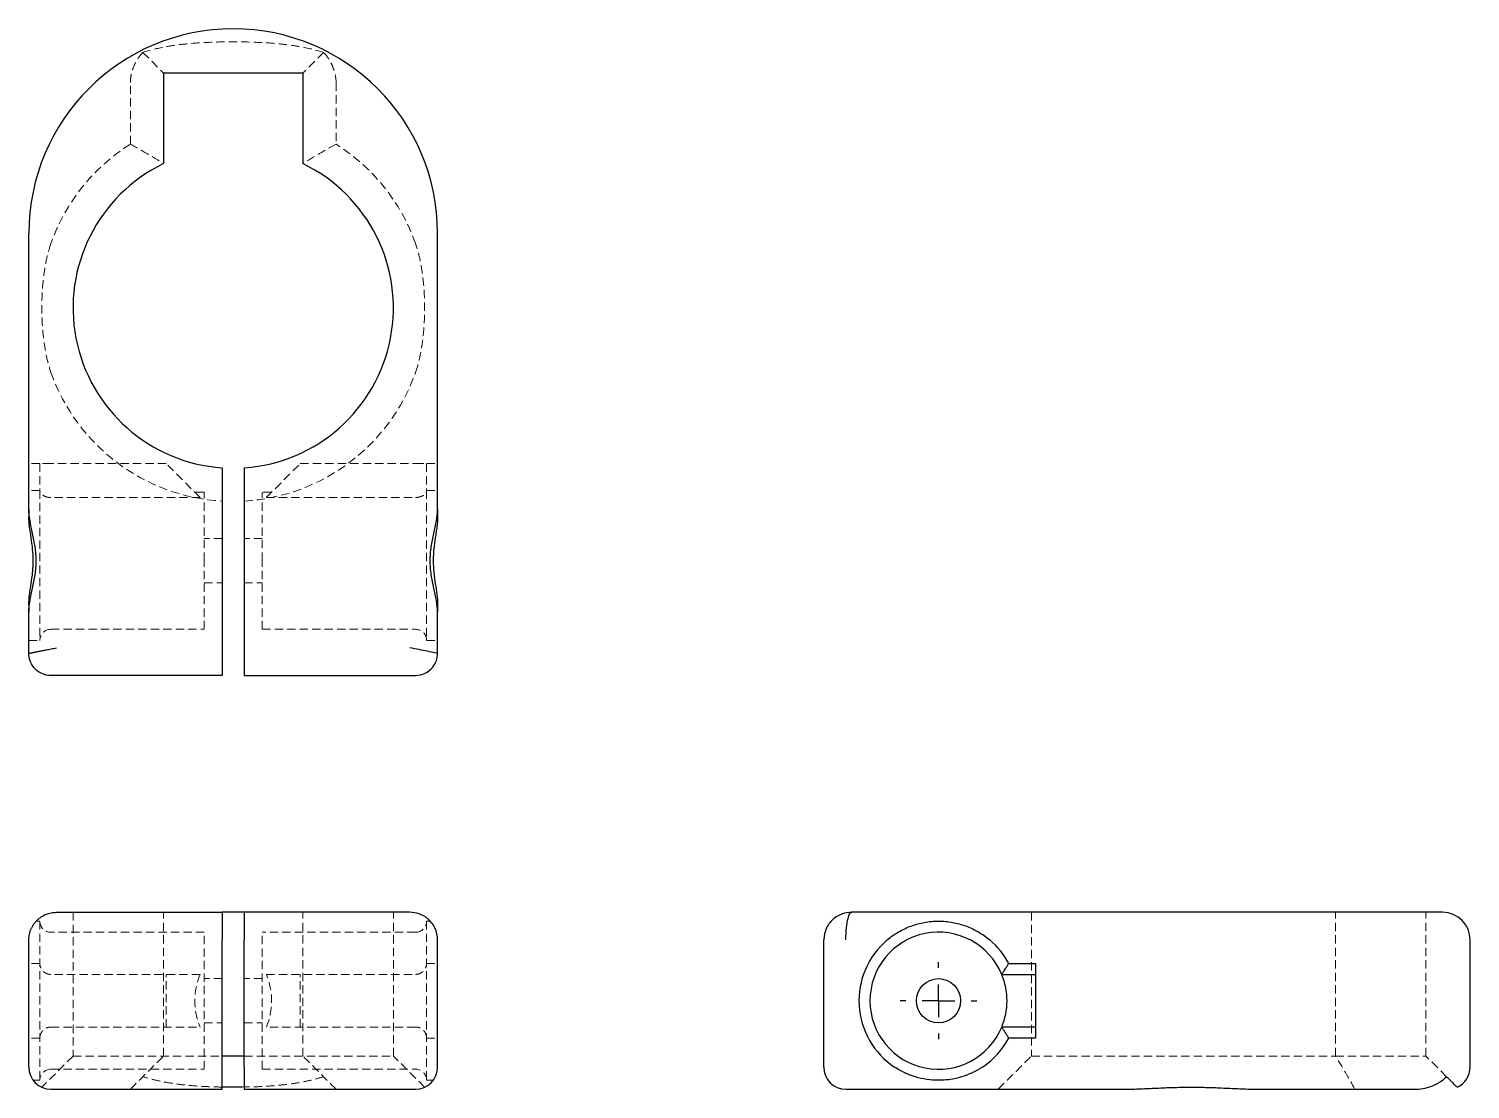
# Model space of a CAD drawing. Header units: millimetres. Extents: x 52 to 272, y 45 to 207.
import ezdxf

# ---------------------------------------------------------------- set-up
doc = ezdxf.new("R2010")
doc.units = ezdxf.units.MM
doc.linetypes.add('HIDDEN', pattern=[1.905, 1.27, -0.635])
doc.layers.add('10', color=7, linetype='Continuous')

# ---------------------------------------------------------------- blocks, each defined once
blk = doc.blocks.new('SW_CENTERMARKSYMBOL_0')
at = {"layer": '10', "color": 0}
for p, q in [((0, 5), (0, 5.87)), ((0, 0), (0, 2.5)), ((-5, 0), (-5.87, 0)), ((0, 0), (-2.5, 0)), ((0, 0), (0, -2.5)), ((0, 0), (2.5, 0)), ((5, 0), (5.87, 0)), ((0, -5), (0, -5.87))]:
    blk.add_line(p, q, dxfattribs=at)

msp = doc.modelspace()

# ---------------------------------------------------------------- linework, layer by layer
at = {"color": 7, "linetype": 'HIDDEN', "lineweight": 18}
for p, q in [((69.22, 203.07), (72.37, 199.92)), ((96.78, 203.07), (93.63, 199.92)), ((67.31, 189.08), (67.31, 198.44)), ((98.69, 198.44), (98.69, 189.08)), ((53.51, 140.38), (51.83, 140.38)), ((55.19, 140.38), (53.51, 140.38)), ((53.51, 140.38), (53.51, 136.28)), ((72.78, 140.38), (55.19, 140.38)), ((77.95, 135.21), (72.78, 140.38)), ((88.05, 135.21), (93.22, 140.38)), ((93.22, 140.38), (110.81, 140.38)), ((110.81, 140.38), (112.49, 140.38)), ((112.49, 140.38), (112.49, 136.28)), ((112.49, 140.38), (114.17, 140.38)), ((53.51, 136.28), (51.83, 136.28)), ((53.51, 136.28), (53.51, 113.43)), ((77.95, 135.21), (55.19, 135.21)), ((78.58, 136.01), (77.15, 136.01)), ((78.58, 125.57), (78.58, 136.01)), ((87.42, 125.57), (87.42, 136.01)), ((88.85, 136.01), (87.42, 136.01)), ((88.05, 135.21), (110.81, 135.21)), ((112.49, 136.28), (112.49, 113.43)), ((112.49, 136.28), (114.17, 136.28)), ((81.31, 128.94), (78.58, 128.94)), ((87.42, 128.94), (84.69, 128.94)), ((78.58, 115.12), (78.58, 125.57)), ((87.42, 115.12), (87.42, 125.57)), ((78.58, 122.2), (81.31, 122.2)), ((84.69, 122.2), (87.42, 122.2)), ((55.19, 115.12), (78.58, 115.12)), ((87.42, 115.12), (110.81, 115.12)), ((51.83, 113.43), (53.51, 113.43)), ((112.49, 113.43), (114.17, 113.43)), ((53.51, 70.62), (52.94, 70.62)), ((53.51, 70.62), (53.51, 46.36)), ((58.57, 71.97), (58.57, 50.06)), ((72.37, 50.06), (72.37, 71.97)), ((93.63, 50.06), (93.63, 71.97)), ((107.43, 50.06), (107.43, 71.97)), ((112.49, 70.62), (112.49, 46.36)), ((113.06, 70.62), (112.49, 70.62)), ((204.74, 71.97), (204.74, 50.06)), ((251.11, 50.06), (251.11, 71.97)), ((264.92, 50.06), (264.92, 71.97)), ((78.58, 68.94), (55.19, 68.94)), ((78.58, 48.04), (78.58, 68.94)), ((87.42, 48.04), (87.42, 68.94)), ((110.81, 68.94), (87.42, 68.94)), ((53.51, 64.19), (51.83, 64.19)), ((112.49, 64.19), (114.17, 64.19)), ((77.95, 62.5), (55.19, 62.5)), ((72.78, 54.48), (72.78, 62.5)), ((81.31, 61.86), (78.58, 61.86)), ((87.42, 61.86), (84.69, 61.86)), ((88.05, 62.5), (110.81, 62.5)), ((93.22, 54.48), (93.22, 62.5)), ((78.58, 55.12), (81.31, 55.12)), ((84.69, 55.12), (87.42, 55.12)), ((53.51, 52.79), (51.83, 52.79)), ((55.19, 54.48), (77.95, 54.48)), ((110.81, 54.48), (88.05, 54.48)), ((112.49, 52.79), (114.17, 52.79)), ((58.57, 50.06), (53.81, 45.31)), ((58.57, 50.06), (81.31, 50.06)), ((84.69, 50.06), (107.43, 50.06)), ((112.19, 45.31), (107.43, 50.06)), ((204.74, 50.06), (251.11, 50.06)), ((251.11, 50.06), (264.92, 50.06)), ((268.07, 46.91), (264.92, 50.06)), ((52.48, 46.36), (53.51, 46.36)), ((55.19, 48.04), (78.58, 48.04)), ((87.42, 48.04), (110.81, 48.04)), ((112.49, 46.36), (113.52, 46.36))]:
    msp.add_line(p, q, dxfattribs=at)
at = {"color": 7, "linetype": 'Continuous', "lineweight": 25}
for p, q in [((72.37, 199.92), (72.37, 186.11)), ((93.63, 199.92), (72.37, 199.92)), ((93.63, 199.92), (93.63, 186.11)), ((51.83, 133.4), (51.83, 175.49)), ((114.17, 133.4), (114.17, 175.49)), ((81.31, 139.74), (81.31, 112.3)), ((84.69, 139.74), (84.69, 112.3)), ((51.83, 133.4), (51.83, 132.27)), ((114.17, 133.4), (114.17, 132.27)), ((51.83, 118.86), (51.83, 117.74)), ((114.17, 118.86), (114.17, 117.74)), ((51.83, 111.45), (51.83, 117.74)), ((114.17, 111.45), (114.17, 117.74)), ((81.31, 112.3), (81.31, 108.08)), ((84.69, 112.3), (84.69, 108.08)), ((81.31, 108.08), (55.2, 108.08)), ((84.69, 108.08), (110.8, 108.08)), ((56.04, 71.97), (81.31, 71.97)), ((81.31, 71.97), (81.31, 67.76)), ((84.69, 71.97), (81.31, 71.97)), ((84.69, 71.97), (84.69, 67.76)), ((109.96, 71.97), (84.69, 71.97)), ((240.49, 71.97), (177.3, 71.97)), ((267.45, 71.97), (240.49, 71.97)), ((51.83, 48.38), (51.83, 67.76)), ((81.31, 48.38), (81.31, 67.76)), ((84.69, 48.38), (84.69, 67.76)), ((114.17, 48.38), (114.17, 67.76)), ((173.08, 48.38), (173.08, 67.76)), ((271.66, 48.38), (271.66, 67.76)), ((201.28, 64.19), (205.38, 64.19)), ((205.38, 64.19), (205.38, 52.79)), ((200.21, 62.5), (205.38, 62.5)), ((205.38, 54.48), (200.21, 54.48)), ((205.38, 52.79), (201.28, 52.79)), ((84.69, 50.06), (81.31, 50.06)), ((81.31, 45.01), (81.31, 48.38)), ((84.69, 48.38), (84.69, 45.01)), ((55.2, 45.01), (81.31, 45.01)), ((84.69, 45.01), (110.8, 45.01)), ((176.45, 45.01), (219.29, 45.01)), ((238.94, 45.01), (240.49, 45.01)), ((240.49, 45.01), (263.44, 45.01))]:
    msp.add_line(p, q, dxfattribs=at)
at = {"color": 7, "linetype": 'Continuous', "lineweight": 25, "flags": 128}
msp.add_lwpolyline([(175.86, 71.72), (175.38, 71.51), (174.95, 71.26)], dxfattribs=at)
at = {"color": 7, "linetype": 'HIDDEN', "lineweight": 18, "flags": 128}
for points in [[(198.4, 67.76), (197.66, 68.33), (196.97, 68.79)], [(196.17, 47.73), (196.73, 48.04), (197.27, 48.38)]]:
    msp.add_lwpolyline(points, dxfattribs=at)
at = {"color": 7, "linetype": 'Continuous', "lineweight": 25}
msp.add_circle((190.57, 58.49), 3.37, dxfattribs=at)
for centre, radius, start, end in [((83, 175.49), 31.17, 0, 180), ((83, 164.11), 24.43, 115.7963, 266.0454), ((83, 164.11), 24.43, 273.9546, 64.2037), ((267.45, 67.76), 4.21, 0, 90), ((190.57, 58.49), 10.45, 22.5862, 337.4138), ((190.57, 58.49), 12.13, 130.1918, 236.4427), ((190.57, 58.49), 12.13, 28.0095, 49.8082), ((190.57, 58.49), 10.45, 337.4138, 22.5862), ((190.57, 58.49), 12.13, 303.5573, 331.9905), ((55.2, 48.38), 3.37, 180, 270), ((110.8, 48.38), 3.37, 270, 0), ((176.45, 48.38), 3.37, 180, 270), ((268.29, 48.38), 3.37, 294.1365, 0)]:
    msp.add_arc(centre, radius, start, end, dxfattribs=at)
at = {"color": 7, "linetype": 'HIDDEN', "lineweight": 18}
for centre, radius, start, end in [((83, 164.11), 29.49, 122.1407, 160.537), ((83, 164.11), 29.49, 19.463, 57.8593), ((83, 164.11), 29.49, 199.463, 266.7242), ((83, 164.11), 29.49, 273.2758, 340.537), ((55.19, 113.43), 1.69, 90, 180), ((110.81, 113.43), 1.69, 0, 90), ((55.19, 70.62), 1.69, 180, 270), ((110.81, 70.62), 1.69, 270, 0), ((190.57, 58.49), 12.13, 121.7559, 130.1918), ((87.59, 58.49), 10.45, 157.4138, 202.5862), ((78.41, 58.49), 10.45, 337.4138, 22.5862), ((190.57, 58.49), 12.13, 236.4427, 244.7311), ((55.19, 46.36), 1.69, 90, 180), ((110.81, 46.36), 1.69, 0, 90)]:
    msp.add_arc(centre, radius, start, end, dxfattribs=at)
for points, knots in [([(96.78, 203.07), (95.71, 203.42), (94.59, 203.69), (92.89, 204), (92.32, 204.09), (91.17, 204.25), (90.58, 204.32), (88.83, 204.49), (87.66, 204.56), (85.33, 204.66), (84.17, 204.68), (81.84, 204.68), (80.68, 204.66), (78.36, 204.56), (77.2, 204.49), (75.46, 204.32), (74.88, 204.26), (73.72, 204.1), (73.14, 204.01), (71.42, 203.69), (70.3, 203.42), (69.22, 203.07)], [0, 0, 0, 0, 0.125, 0.125, 0.1875, 0.1875, 0.25, 0.25, 0.375, 0.375, 0.5, 0.5, 0.625, 0.625, 0.75, 0.75, 0.8125, 0.8125, 0.875, 0.875, 1, 1, 1, 1]), ([(69.22, 203.07), (68.95, 202.8), (68.71, 202.49), (68.38, 201.99), (68.27, 201.81), (68.07, 201.44), (67.98, 201.25), (67.72, 200.66), (67.58, 200.25), (67.43, 199.59), (67.39, 199.36), (67.33, 198.9), (67.31, 198.67), (67.31, 198.44)], [0, 0, 0, 0, 0.25, 0.25, 0.375, 0.375, 0.5, 0.5, 0.75, 0.75, 0.875, 0.875, 1, 1, 1, 1]), ([(98.69, 198.44), (98.69, 198.91), (98.63, 199.36), (98.47, 200.02), (98.41, 200.23), (98.27, 200.65), (98.19, 200.85), (98.02, 201.24), (97.93, 201.43), (97.73, 201.8), (97.63, 201.98), (97.29, 202.49), (97.05, 202.8), (96.78, 203.07)], [0, 0, 0, 0, 0.25, 0.25, 0.375, 0.375, 0.5, 0.5, 0.625, 0.625, 0.75, 0.75, 1, 1, 1, 1]), ([(55.2, 173.94), (54.92, 173.15), (54.7, 172.34), (54.35, 170.72), (54.22, 169.9), (54.01, 168.26), (53.93, 167.43), (53.83, 165.76), (53.81, 164.93), (53.81, 163.28), (53.83, 162.45), (53.93, 160.8), (54.01, 159.98), (54.22, 158.34), (54.35, 157.52), (54.7, 155.88), (54.92, 155.08), (55.2, 154.29)], [0, 0, 0, 0, 0.125, 0.125, 0.25, 0.25, 0.375, 0.375, 0.5, 0.5, 0.625, 0.625, 0.75, 0.75, 0.875, 0.875, 1, 1, 1, 1]), ([(110.8, 154.29), (111.08, 155.08), (111.3, 155.88), (111.65, 157.5), (111.78, 158.32), (111.99, 159.97), (112.07, 160.8), (112.17, 162.46), (112.19, 163.29), (112.19, 164.95), (112.17, 165.77), (112.07, 167.42), (111.99, 168.24), (111.78, 169.89), (111.65, 170.71), (111.3, 172.34), (111.08, 173.15), (110.8, 173.94)], [0, 0, 0, 0, 0.125, 0.125, 0.25, 0.25, 0.375, 0.375, 0.5, 0.5, 0.625, 0.625, 0.75, 0.75, 0.875, 0.875, 1, 1, 1, 1]), ([(55.19, 135.21), (55.16, 135.21), (55.08, 135.21), (54.97, 135.22), (54.86, 135.23), (54.75, 135.25), (54.64, 135.27), (54.47, 135.32), (54.24, 135.4), (53.99, 135.54), (53.78, 135.7), (53.65, 135.85), (53.58, 135.98), (53.54, 136.08), (53.51, 136.18), (53.51, 136.25), (53.51, 136.28)], [0, 0, 0, 0, 0.03849, 0.077296, 0.116491, 0.156147, 0.196333, 0.237117, 0.350803, 0.474963, 0.605956, 0.737156, 0.797186, 0.868561, 0.934251, 1, 1, 1, 1]), ([(110.81, 135.21), (110.84, 135.21), (110.92, 135.21), (111.04, 135.22), (111.15, 135.24), (111.27, 135.25), (111.38, 135.28), (111.56, 135.33), (111.79, 135.41), (112.05, 135.56), (112.25, 135.73), (112.35, 135.86), (112.42, 135.99), (112.46, 136.08), (112.49, 136.19), (112.49, 136.25), (112.49, 136.28)], [0, 0, 0, 0, 0.040015, 0.080487, 0.121502, 0.163142, 0.205488, 0.24862, 0.365928, 0.498097, 0.623349, 0.748778, 0.790303, 0.874369, 0.943655, 1, 1, 1, 1]), ([(55.19, 62.5), (55.16, 62.5), (55.08, 62.5), (54.97, 62.52), (54.86, 62.53), (54.75, 62.56), (54.64, 62.59), (54.47, 62.66), (54.24, 62.78), (53.99, 62.99), (53.78, 63.25), (53.65, 63.5), (53.58, 63.7), (53.54, 63.86), (53.51, 64.03), (53.51, 64.13), (53.51, 64.19)], [0, 0, 0, 0, 0.03849, 0.077296, 0.116491, 0.156147, 0.196333, 0.237117, 0.350803, 0.474963, 0.605956, 0.737156, 0.797186, 0.868561, 0.934251, 1, 1, 1, 1]), ([(110.81, 62.5), (110.84, 62.5), (110.92, 62.51), (111.04, 62.52), (111.15, 62.54), (111.27, 62.57), (111.38, 62.6), (111.56, 62.67), (111.79, 62.81), (112.05, 63.03), (112.25, 63.29), (112.35, 63.51), (112.42, 63.71), (112.46, 63.87), (112.49, 64.04), (112.49, 64.14), (112.49, 64.19)], [0, 0, 0, 0, 0.040015, 0.080487, 0.121502, 0.163142, 0.205488, 0.24862, 0.365928, 0.498097, 0.623349, 0.748778, 0.790303, 0.874369, 0.943655, 1, 1, 1, 1]), ([(53.51, 52.79), (53.51, 52.83), (53.51, 52.9), (53.52, 53), (53.54, 53.12), (53.57, 53.25), (53.64, 53.46), (53.76, 53.7), (53.9, 53.88), (54.06, 54.05), (54.24, 54.2), (54.5, 54.34), (54.75, 54.42), (54.97, 54.47), (55.12, 54.47), (55.19, 54.48)], [0, 0, 0, 0, 0.041864, 0.083751, 0.125662, 0.188695, 0.251277, 0.386373, 0.501976, 0.525169, 0.64934, 0.763055, 0.843962, 0.922755, 1, 1, 1, 1]), ([(112.49, 52.79), (112.49, 52.82), (112.49, 52.89), (112.48, 52.99), (112.46, 53.13), (112.42, 53.27), (112.35, 53.47), (112.25, 53.69), (112.05, 53.95), (111.79, 54.17), (111.53, 54.33), (111.27, 54.42), (111.04, 54.47), (110.88, 54.47), (110.81, 54.48)], [0, 0, 0, 0, 0.0361264, 0.0780314, 0.1256736, 0.2097609, 0.2512885, 0.3767412, 0.5020173, 0.6341949, 0.751542, 0.8369591, 0.9195597, 1, 1, 1, 1]), ([(199.67, 45.01), (200.65, 45.98), (201.55, 46.88), (203.23, 48.56), (204.01, 49.34), (204.74, 50.06)], [0, 0, 0, 0, 0.5, 0.5, 1, 1, 1, 1]), ([(81.31, 45.33), (80.7, 45.34), (79.35, 45.37), (77.25, 45.49), (75.04, 45.69), (72.96, 46), (71, 46.39), (69.81, 46.74), (69.22, 46.91)], [0, 0, 0, 0, 0.149202, 0.327746, 0.508239, 0.688661, 0.8437, 1, 1, 1, 1]), ([(96.78, 46.91), (96.27, 46.76), (95.25, 46.45), (93.63, 46.11), (91.97, 45.83), (90.14, 45.61), (88.15, 45.45), (86.28, 45.35), (85.13, 45.35), (84.69, 45.35)], [0, 0, 0, 0, 0.134586, 0.270166, 0.408025, 0.546397, 0.719861, 0.893357, 1, 1, 1, 1])]:
    msp.add_open_spline(points, degree=3, knots=knots, dxfattribs=at)
for points in [[(67.31, 189.08), (69.01, 188.14), (70.7, 187.15), (72.37, 186.11)], [(98.69, 189.08), (96.99, 188.14), (95.3, 187.15), (93.63, 186.11)], [(67.31, 45.01), (69.01, 46.7), (70.7, 48.4), (72.37, 50.06)], [(98.69, 45.01), (96.99, 46.7), (95.3, 48.4), (93.63, 50.06)], [(254.08, 45.01), (253.14, 46.7), (252.15, 48.4), (251.11, 50.06)]]:
    msp.add_open_spline(points, degree=3, dxfattribs=at)
at = {"color": 7, "linetype": 'Continuous', "lineweight": 25}
for points, knots in [([(51.83, 117.74), (51.83, 118.29), (51.9, 118.87), (52.12, 120.1), (52.26, 120.74), (52.54, 122.06), (52.68, 122.73), (52.84, 123.78), (52.88, 124.13), (52.94, 124.85), (52.95, 125.21), (52.95, 125.92), (52.94, 126.28), (52.88, 126.99), (52.84, 127.34), (52.68, 128.4), (52.54, 129.07), (52.33, 130.06), (52.26, 130.38), (52.13, 131.02), (52.07, 131.34), (51.9, 132.26), (51.83, 132.84), (51.83, 133.4)], [0, 0, 0, 0, 0.125, 0.125, 0.25, 0.25, 0.375, 0.375, 0.4375, 0.4375, 0.5, 0.5, 0.5625, 0.5625, 0.625, 0.625, 0.75, 0.75, 0.8125, 0.8125, 0.875, 0.875, 1, 1, 1, 1]), ([(51.83, 118.86), (51.83, 119.36), (51.87, 119.88), (51.98, 120.68), (52.01, 120.95), (52.1, 121.51), (52.14, 121.79), (52.27, 122.64), (52.35, 123.21), (52.44, 124.09), (52.46, 124.38), (52.49, 124.98), (52.5, 125.28), (52.5, 126.17), (52.47, 126.76), (52.35, 127.93), (52.27, 128.5), (52.1, 129.64), (52.01, 130.19), (51.87, 131.25), (51.83, 131.77), (51.83, 132.27)], [0, 0, 0, 0, 0.125, 0.125, 0.1875, 0.1875, 0.25, 0.25, 0.375, 0.375, 0.4375, 0.4375, 0.5, 0.5, 0.625, 0.625, 0.75, 0.75, 0.875, 0.875, 1, 1, 1, 1]), ([(114.17, 117.74), (114.17, 118.29), (114.1, 118.87), (113.88, 120.1), (113.74, 120.74), (113.46, 122.06), (113.32, 122.73), (113.16, 123.78), (113.12, 124.13), (113.06, 124.85), (113.05, 125.21), (113.05, 125.92), (113.06, 126.28), (113.12, 126.99), (113.16, 127.34), (113.32, 128.4), (113.46, 129.07), (113.67, 130.06), (113.74, 130.38), (113.87, 131.02), (113.93, 131.34), (114.1, 132.26), (114.17, 132.84), (114.17, 133.4)], [0, 0, 0, 0, 0.125, 0.125, 0.25, 0.25, 0.375, 0.375, 0.4375, 0.4375, 0.5, 0.5, 0.5625, 0.5625, 0.625, 0.625, 0.75, 0.75, 0.8125, 0.8125, 0.875, 0.875, 1, 1, 1, 1]), ([(114.17, 132.27), (114.17, 131.77), (114.13, 131.25), (114.02, 130.45), (113.99, 130.18), (113.9, 129.63), (113.86, 129.35), (113.73, 128.5), (113.65, 127.92), (113.56, 127.05), (113.54, 126.75), (113.51, 126.16), (113.5, 125.86), (113.5, 124.96), (113.53, 124.37), (113.65, 123.2), (113.73, 122.63), (113.9, 121.49), (113.99, 120.94), (114.13, 119.88), (114.17, 119.36), (114.17, 118.86)], [0, 0, 0, 0, 0.125, 0.125, 0.1875, 0.1875, 0.25, 0.25, 0.375, 0.375, 0.4375, 0.4375, 0.5, 0.5, 0.625, 0.625, 0.75, 0.75, 0.875, 0.875, 1, 1, 1, 1]), ([(51.83, 111.45), (51.83, 111.45), (51.83, 111.45), (51.85, 111.46), (51.87, 111.46), (51.91, 111.47), (51.96, 111.48), (52.02, 111.49), (52.09, 111.51), (52.17, 111.52), (52.26, 111.54), (52.37, 111.56), (52.49, 111.59), (52.61, 111.61), (52.75, 111.64), (52.9, 111.67), (53.06, 111.7), (53.24, 111.74), (53.43, 111.78), (53.66, 111.82), (53.91, 111.87), (54.19, 111.93), (54.5, 111.99), (54.85, 112.06), (55.22, 112.13), (55.62, 112.21), (55.9, 112.27), (56.04, 112.3)], [0, 0, 0, 0, 0.0313222, 0.0628889, 0.0947034, 0.126769, 0.1590888, 0.1916661, 0.2245037, 0.2576047, 0.290972, 0.3246083, 0.3585165, 0.3926992, 0.4271591, 0.4618987, 0.4969205, 0.5325828, 0.5714949, 0.6136595, 0.6590786, 0.7077536, 0.7596857, 0.8148759, 0.8733247, 0.9350326, 1, 1, 1, 1]), ([(114.17, 111.45), (114.17, 111.45), (113.89, 111.51), (112.48, 111.79), (110.91, 112.11), (109.96, 112.3)], [-1.570796, -1.570796, -1.570796, -1.570796, -1.121997, -0.673198, 0, 0, 0, 0]), ([(55.2, 108.08), (54.76, 108.08), (54.31, 108.17), (53.5, 108.51), (53.13, 108.76), (52.5, 109.38), (52.25, 109.76), (51.91, 110.57), (51.83, 111.01), (51.83, 111.45)], [0, 0, 0, 0, 0.25, 0.25, 0.5, 0.5, 0.75, 0.75, 1, 1, 1, 1]), ([(110.8, 108.08), (111.81, 108.08), (113.56, 108.93), (114.17, 110.7), (114.17, 111.45)], [0, 0, 0, 0, 0.571429, 1, 1, 1, 1]), ([(51.83, 67.76), (51.83, 67.83), (51.83, 67.97), (51.85, 68.18), (51.87, 68.39), (51.91, 68.6), (51.96, 68.81), (52.02, 69.02), (52.09, 69.23), (52.17, 69.43), (52.26, 69.63), (52.37, 69.83), (52.49, 70.02), (52.61, 70.21), (52.75, 70.39), (52.9, 70.57), (53.06, 70.74), (53.24, 70.91), (53.43, 71.07), (53.66, 71.24), (53.91, 71.4), (54.19, 71.55), (54.5, 71.69), (54.85, 71.8), (55.22, 71.9), (55.62, 71.96), (55.9, 71.97), (56.04, 71.97)], [0, 0, 0, 0, 0.0313222, 0.0628889, 0.0947034, 0.126769, 0.1590888, 0.1916661, 0.2245037, 0.2576047, 0.290972, 0.3246083, 0.3585165, 0.3926992, 0.4271591, 0.4618987, 0.4969205, 0.5325828, 0.5714949, 0.6136595, 0.6590786, 0.7077536, 0.7596857, 0.8148759, 0.8733247, 0.9350326, 1, 1, 1, 1]), ([(114.17, 67.76), (114.17, 68.39), (113.89, 69.65), (112.48, 71.42), (110.91, 71.97), (109.96, 71.97)], [-1.570796, -1.570796, -1.570796, -1.570796, -1.121997, -0.673198, 0, 0, 0, 0]), ([(177.3, 71.97), (176.35, 71.97), (174.78, 71.42), (173.37, 69.65), (173.08, 68.39), (173.08, 67.76)], [-1.570796, -1.570796, -1.570796, -1.570796, -0.897598, -0.448799, 0, 0, 0, 0]), ([(176.45, 67.76), (176.45, 68.39), (176.51, 69.65), (176.79, 71.42), (177.11, 71.97), (177.3, 71.97)], [-1.570796, -1.570796, -1.570796, -1.570796, -1.121997, -0.673198, 0, 0, 0, 0]), ([(182.74, 67.76), (183.29, 68.23), (183.87, 68.63), (185.1, 69.34), (185.74, 69.64), (187.06, 70.12), (187.73, 70.31), (188.78, 70.5), (189.13, 70.54), (189.85, 70.61), (190.21, 70.62), (190.92, 70.62), (191.28, 70.61), (191.99, 70.54), (192.34, 70.5), (193.4, 70.31), (194.07, 70.13), (195.06, 69.77), (195.38, 69.63), (196.02, 69.33), (196.34, 69.17), (197.26, 68.63), (197.84, 68.23), (198.4, 67.76)], [0, 0, 0, 0, 0.125, 0.125, 0.25, 0.25, 0.375, 0.375, 0.4375, 0.4375, 0.5, 0.5, 0.5625, 0.5625, 0.625, 0.625, 0.75, 0.75, 0.8125, 0.8125, 0.875, 0.875, 1, 1, 1, 1]), ([(200.21, 62.5), (200.21, 62.5), (200.21, 62.51), (200.22, 62.52), (200.24, 62.54), (200.25, 62.57), (200.28, 62.6), (200.33, 62.67), (200.41, 62.81), (200.56, 63.03), (200.73, 63.29), (200.86, 63.51), (200.99, 63.71), (201.08, 63.87), (201.19, 64.04), (201.25, 64.14), (201.28, 64.19)], [0, 0, 0, 0, 0.040015, 0.080487, 0.121502, 0.163142, 0.205488, 0.24862, 0.365928, 0.498097, 0.623349, 0.748778, 0.790303, 0.874369, 0.943655, 1, 1, 1, 1]), ([(201.28, 52.79), (201.26, 52.82), (201.22, 52.89), (201.16, 52.99), (201.07, 53.13), (200.99, 53.27), (200.86, 53.47), (200.73, 53.69), (200.56, 53.95), (200.41, 54.17), (200.31, 54.33), (200.25, 54.42), (200.22, 54.47), (200.21, 54.47), (200.21, 54.48)], [0, 0, 0, 0, 0.0361264, 0.0780314, 0.1256736, 0.2097609, 0.2512885, 0.3767412, 0.5020173, 0.6341949, 0.751542, 0.8369591, 0.9195597, 1, 1, 1, 1]), ([(197.27, 48.38), (196.77, 48.05), (196.25, 47.76), (195.45, 47.38), (195.18, 47.27), (194.63, 47.05), (194.35, 46.96), (193.5, 46.7), (192.92, 46.57), (192.05, 46.44), (191.75, 46.41), (191.16, 46.37), (190.86, 46.36), (189.96, 46.36), (189.37, 46.4), (188.2, 46.58), (187.63, 46.7), (186.49, 47.05), (185.94, 47.26), (184.88, 47.76), (184.36, 48.05), (183.86, 48.38)], [0, 0, 0, 0, 0.125, 0.125, 0.1875, 0.1875, 0.25, 0.25, 0.375, 0.375, 0.4375, 0.4375, 0.5, 0.5, 0.625, 0.625, 0.75, 0.75, 0.875, 0.875, 1, 1, 1, 1]), ([(263.44, 45.01), (263.91, 45.01), (264.36, 45.07), (265.02, 45.23), (265.23, 45.29), (265.65, 45.43), (265.85, 45.5), (266.24, 45.67), (266.43, 45.77), (266.8, 45.96), (266.98, 46.07), (267.49, 46.4), (267.8, 46.65), (268.07, 46.91)], [0, 0, 0, 0, 0.25, 0.25, 0.375, 0.375, 0.5, 0.5, 0.625, 0.625, 0.75, 0.75, 1, 1, 1, 1]), ([(268.07, 46.91), (268.22, 46.76), (268.53, 46.45), (268.88, 46.11), (269.15, 45.83), (269.37, 45.61), (269.53, 45.45), (269.66, 45.33), (269.65, 45.33), (269.65, 45.33)], [0, 0, 0, 0, 0.118468, 0.23781, 0.35916, 0.48096, 0.633649, 0.786368, 1, 1, 1, 1]), ([(84.69, 45.35), (83.68, 45.32), (82.56, 45.29), (81.44, 45.32), (81.31, 45.33)], [0, 0, 0, 0, 0.892095, 1, 1, 1, 1]), ([(219.29, 45.01), (220.08, 45.01), (220.88, 45.04), (222.5, 45.11), (223.32, 45.15), (224.97, 45.22), (225.8, 45.26), (227.46, 45.3), (228.29, 45.31), (229.95, 45.31), (230.77, 45.3), (232.42, 45.26), (233.24, 45.22), (234.89, 45.15), (235.71, 45.11), (237.34, 45.04), (238.15, 45.01), (238.94, 45.01)], [0, 0, 0, 0, 0.125, 0.125, 0.25, 0.25, 0.375, 0.375, 0.5, 0.5, 0.625, 0.625, 0.75, 0.75, 0.875, 0.875, 1, 1, 1, 1])]:
    msp.add_open_spline(points, degree=3, knots=knots, dxfattribs=at)

# ---------------------------------------------------------------- block references
at = {"layer": '10'}
msp.add_blockref('SW_CENTERMARKSYMBOL_0', (190.57, 58.49), dxfattribs=at)

doc.saveas('drawing.dxf')
